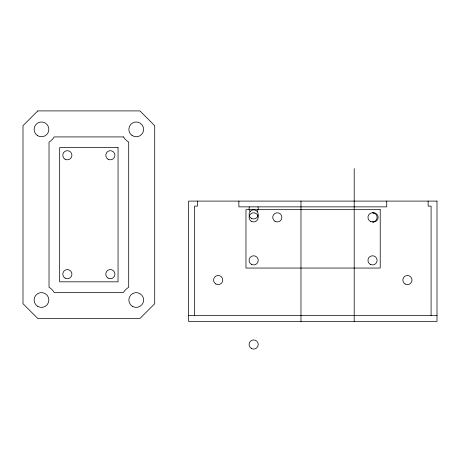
<?xml version="1.0" encoding="UTF-8"?>
<svg xmlns="http://www.w3.org/2000/svg" width="460" height="460" viewBox="0 0 460 460"><rect width="100%" height="100%" fill="white"/><g stroke="black" fill="none" stroke-linecap="round" stroke-linejoin="round"><path stroke-width="0.69" d="M249.257 216.068L249.257 215.694M258.054 215.694L258.054 216.068M373.825 221.755L373.043 221.915A4.583 4.583 0 0 0 378.131 217.356A4.583 4.583 0 0 0 373.043 212.802L373.825 212.963M373.198 212.79L373.543 212.773M372.882 221.927L372.537 221.944M188.6 315.537L437 315.537M372.537 212.773L372.882 212.79M373.514 221.944L373.198 221.927M431.083 315.537L431.083 206.12L428.128 206.12L428.128 201.095M386.728 201.095L386.728 206.862L238.872 206.862L238.872 201.095M354.2 168.567L354.2 321.448M300.972 201.095L300.972 321.448M197.472 201.095L197.472 206.12L194.517 206.12L194.517 315.537M257.945 206.862A4.583 4.583 0 0 1 257.157 211.445M250.154 211.445A4.583 4.583 0 0 1 249.372 206.862M37.783 110.9L23 125.689L23 303.709L37.783 318.492L139.932 318.492L154.715 303.709L154.715 125.689L139.932 110.9L37.783 110.9M123.516 136.925L54.2 136.925A14.783 14.783 0 0 1 49.024 142.1L49.024 287.293A14.783 14.783 0 0 1 54.2 292.468L123.516 292.468A14.783 14.783 0 0 1 128.696 287.293L128.696 142.1A14.783 14.783 0 0 1 123.516 136.925M118.047 147.568L59.668 147.568L59.668 281.825L118.047 281.825L118.047 147.568M437 201.095L188.6 201.095L188.6 321.448L437 321.448L437 201.095M380.224 209.668L245.968 209.668L245.968 268.048L380.224 268.048L380.224 209.668M215.878 284.021A4.583 4.583 0 0 0 222.755 280.048A4.583 4.583 0 0 0 215.878 276.08A4.583 4.583 0 0 0 215.878 284.021M132.083 135.499A7.394 7.394 0 0 0 143.606 129.921A7.394 7.394 0 0 0 133.015 122.728A7.394 7.394 0 0 0 132.083 135.499M132.537 306.412A7.394 7.394 0 0 0 143.629 300.012A7.394 7.394 0 0 0 132.537 293.606A7.394 7.394 0 0 0 132.537 306.412M37.783 135.786A7.394 7.394 0 0 0 48.875 129.381A7.394 7.394 0 0 0 37.783 122.981A7.394 7.394 0 0 0 37.783 135.786M37.783 306.412A7.394 7.394 0 0 0 48.875 300.012A7.394 7.394 0 0 0 37.783 293.606A7.394 7.394 0 0 0 37.783 306.412M108.065 159.229A4.583 4.583 0 0 0 114.942 155.256A4.583 4.583 0 0 0 108.065 151.288A4.583 4.583 0 0 0 108.065 159.229M65.067 278.104A4.583 4.583 0 0 0 71.938 274.137A4.583 4.583 0 0 0 65.067 270.164A4.583 4.583 0 0 0 65.067 278.104M65.067 159.229A4.583 4.583 0 0 0 71.938 155.256A4.583 4.583 0 0 0 65.067 151.288A4.583 4.583 0 0 0 65.067 159.229M108.065 278.104A4.583 4.583 0 0 0 114.942 274.137A4.583 4.583 0 0 0 108.065 270.164A4.583 4.583 0 0 0 108.065 278.104M405.139 284.021A4.583 4.583 0 0 0 412.01 280.048A4.583 4.583 0 0 0 405.139 276.08A4.583 4.583 0 0 0 405.139 284.021M251.367 348.484A4.583 4.583 0 0 0 258.238 344.517A4.583 4.583 0 0 0 251.367 340.544A4.583 4.583 0 0 0 251.367 348.484M251.367 264.333A4.583 4.583 0 0 0 258.238 260.36A4.583 4.583 0 0 0 251.367 256.392A4.583 4.583 0 0 0 251.367 264.333M251.367 221.329A4.583 4.583 0 0 0 258.238 217.356A4.583 4.583 0 0 0 251.367 213.388A4.583 4.583 0 0 0 251.367 221.329M370.242 221.329A4.583 4.583 0 0 0 377.119 217.356A4.583 4.583 0 0 0 370.242 213.388A4.583 4.583 0 0 0 370.242 221.329M370.242 264.333A4.583 4.583 0 0 0 377.119 260.36A4.583 4.583 0 0 0 370.242 256.392A4.583 4.583 0 0 0 370.242 264.333M251.367 218.368A4.583 4.583 0 0 0 258.238 214.4A4.583 4.583 0 0 0 251.367 210.433A4.583 4.583 0 0 0 251.367 218.368M275.022 221.329A4.583 4.583 0 0 0 281.899 217.356A4.583 4.583 0 0 0 275.022 213.388A4.583 4.583 0 0 0 275.022 221.329"/></g></svg>
